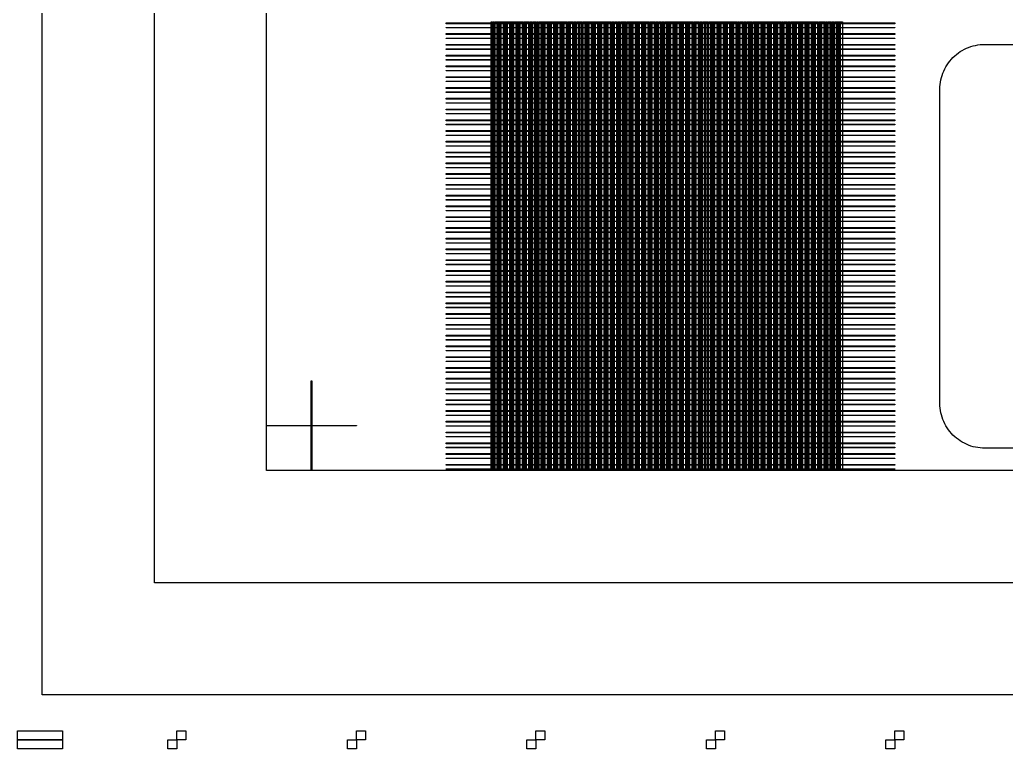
# Model space of a CAD drawing. Extents: x -50000 to 50000, y -50000 to 50000.
# Drawn here: x 28850 to 31048, y -7250 to -5595 of the extents above; entities that cross this region are included whole.
import ezdxf

# ---------------------------------------------------------------- set-up
doc = ezdxf.new("R2010")
doc.units = 0
for name, color, linetype in [('BASEMETAL', 3, 'CONTINUOUS'), ('FRAME', 14, 'CONTINUOUS'), ('MARKERS', 8, 'CONTINUOUS'), ('SECONDLAYER', 7, 'CONTINUOUS'), ('XOR', 5, 'CONTINUOUS'), ('XOR3', 15, 'CONTINUOUS')]:
    doc.layers.add(name, color=color, linetype=linetype)

# ---------------------------------------------------------------- blocks, each defined once
blk = doc.blocks.new('DICINGBORDER')
at = {"layer": 'XOR'}
for points in [[(45, 7180), (45, 7200), (145, 7200), (145, 7180)], [(380, 7180), (380, 7200), (400, 7200), (400, 7180)], [(780, 7180), (780, 7200), (800, 7200), (800, 7180)], [(1180, 7180), (1180, 7200), (1200, 7200), (1200, 7180)], [(1580, 7180), (1580, 7200), (1600, 7200), (1600, 7180)], [(1980, 7180), (1980, 7200), (2000, 7200), (2000, 7180)], [(45, 0), (45, 20), (145, 20), (145, 0)], [(400, 0), (400, 20), (420, 20), (420, 0)], [(800, 0), (800, 20), (820, 20), (820, 0)], [(1200, 0), (1200, 20), (1220, 20), (1220, 0)], [(1600, 0), (1600, 20), (1620, 20), (1620, 0)], [(2000, 0), (2000, 20), (2020, 20), (2020, 0)]]:
    blk.add_lwpolyline(points, close=True, dxfattribs=at)
blk = doc.blocks.new('CHIP_JARRAY')
at = {"layer": 'BASEMETAL'}
for points in [[(1000, 500), (1000, 1500), (1002, 1500), (1002, 500)], [(1003, 500), (1003, 1500), (1005.4, 1500), (1005.4, 500)], [(1006, 500), (1006, 1500), (1008, 1500), (1008, 500)], [(1009, 500), (1009, 1500), (1013.3, 1500), (1013.3, 500)], [(1014, 500), (1014, 1500), (1016, 1500), (1016, 500)], [(1017, 500), (1017, 1500), (1019.4, 1500), (1019.4, 500)], [(1020, 500), (1020, 1500), (1022, 1500), (1022, 500)], [(1023, 500), (1023, 1500), (1027.3, 1500), (1027.3, 500)], [(1028, 500), (1028, 1500), (1030, 1500), (1030, 500)], [(1031, 500), (1031, 1500), (1033.4, 1500), (1033.4, 500)], [(1034, 500), (1034, 1500), (1036, 1500), (1036, 500)], [(1037, 500), (1037, 1500), (1041.3, 1500), (1041.3, 500)], [(1042, 500), (1042, 1500), (1044, 1500), (1044, 500)], [(1045, 500), (1045, 1500), (1047.4, 1500), (1047.4, 500)], [(1048, 500), (1048, 1500), (1050, 1500), (1050, 500)], [(1051, 500), (1051, 1500), (1055.3, 1500), (1055.3, 500)], [(1056, 500), (1056, 1500), (1058, 1500), (1058, 500)], [(1059, 500), (1059, 1500), (1061.4, 1500), (1061.4, 500)], [(1062, 500), (1062, 1500), (1064, 1500), (1064, 500)], [(1065, 500), (1065, 1500), (1069.3, 1500), (1069.3, 500)], [(1070, 500), (1070, 1500), (1072, 1500), (1072, 500)], [(1073, 500), (1073, 1500), (1075.4, 1500), (1075.4, 500)], [(1076, 500), (1076, 1500), (1078, 1500), (1078, 500)], [(1079, 500), (1079, 1500), (1083.3, 1500), (1083.3, 500)], [(1084, 500), (1084, 1500), (1086, 1500), (1086, 500)], [(1087, 500), (1087, 1500), (1089.4, 1500), (1089.4, 500)], [(1090, 500), (1090, 1500), (1092, 1500), (1092, 500)], [(1093, 500), (1093, 1500), (1097.3, 1500), (1097.3, 500)], [(1098, 500), (1098, 1500), (1100, 1500), (1100, 500)], [(1101, 500), (1101, 1500), (1103.4, 1500), (1103.4, 500)], [(1104, 500), (1104, 1500), (1106, 1500), (1106, 500)], [(1107, 500), (1107, 1500), (1111.3, 1500), (1111.3, 500)], [(1112, 500), (1112, 1500), (1114, 1500), (1114, 500)], [(1115, 500), (1115, 1500), (1117.4, 1500), (1117.4, 500)], [(1118, 500), (1118, 1500), (1120, 1500), (1120, 500)], [(1121, 500), (1121, 1500), (1125.3, 1500), (1125.3, 500)], [(1126, 500), (1126, 1500), (1128, 1500), (1128, 500)], [(1129, 500), (1129, 1500), (1131.4, 1500), (1131.4, 500)], [(1132, 500), (1132, 1500), (1134, 1500), (1134, 500)], [(1135, 500), (1135, 1500), (1139.3, 1500), (1139.3, 500)], [(1140, 500), (1140, 1500), (1142, 1500), (1142, 500)], [(1143, 500), (1143, 1500), (1145.4, 1500), (1145.4, 500)], [(1146, 500), (1146, 1500), (1148, 1500), (1148, 500)], [(1149, 500), (1149, 1500), (1153.3, 1500), (1153.3, 500)], [(1154, 500), (1154, 1500), (1156, 1500), (1156, 500)], [(1157, 500), (1157, 1500), (1159.4, 1500), (1159.4, 500)], [(1160, 500), (1160, 1500), (1162, 1500), (1162, 500)], [(1163, 500), (1163, 1500), (1167.3, 1500), (1167.3, 500)], [(1168, 500), (1168, 1500), (1170, 1500), (1170, 500)], [(1171, 500), (1171, 1500), (1173.4, 1500), (1173.4, 500)], [(1174, 500), (1174, 1500), (1176, 1500), (1176, 500)], [(1177, 500), (1177, 1500), (1181.3, 1500), (1181.3, 500)], [(1182, 500), (1182, 1500), (1184, 1500), (1184, 500)], [(1185, 500), (1185, 1500), (1187.4, 1500), (1187.4, 500)], [(1188, 500), (1188, 1500), (1190, 1500), (1190, 500)], [(1191, 500), (1191, 1500), (1195.3, 1500), (1195.3, 500)], [(1196, 500), (1196, 1500), (1198, 1500), (1198, 500)], [(1199, 500), (1199, 1500), (1201.4, 1500), (1201.4, 500)], [(1202, 500), (1202, 1500), (1204, 1500), (1204, 500)], [(1205, 500), (1205, 1500), (1209.3, 1500), (1209.3, 500)], [(1210, 500), (1210, 1500), (1212, 1500), (1212, 500)], [(1213, 500), (1213, 1500), (1215.4, 1500), (1215.4, 500)], [(1216, 500), (1216, 1500), (1218, 1500), (1218, 500)], [(1219, 500), (1219, 1500), (1223.3, 1500), (1223.3, 500)], [(1224, 500), (1224, 1500), (1226, 1500), (1226, 500)], [(1227, 500), (1227, 1500), (1229.4, 1500), (1229.4, 500)], [(1230, 500), (1230, 1500), (1232, 1500), (1232, 500)], [(1233, 500), (1233, 1500), (1237.3, 1500), (1237.3, 500)], [(1238, 500), (1238, 1500), (1240, 1500), (1240, 500)], [(1241, 500), (1241, 1500), (1243.4, 1500), (1243.4, 500)], [(1244, 500), (1244, 1500), (1246, 1500), (1246, 500)], [(1247, 500), (1247, 1500), (1251.3, 1500), (1251.3, 500)], [(1252, 500), (1252, 1500), (1254, 1500), (1254, 500)], [(1255, 500), (1255, 1500), (1257.4, 1500), (1257.4, 500)], [(1258, 500), (1258, 1500), (1260, 1500), (1260, 500)], [(1261, 500), (1261, 1500), (1265.3, 1500), (1265.3, 500)], [(1266, 500), (1266, 1500), (1268, 1500), (1268, 500)], [(1269, 500), (1269, 1500), (1271.4, 1500), (1271.4, 500)], [(1272, 500), (1272, 1500), (1274, 1500), (1274, 500)], [(1275, 500), (1275, 1500), (1279.3, 1500), (1279.3, 500)], [(1280, 500), (1280, 1500), (1282, 1500), (1282, 500)], [(1283, 500), (1283, 1500), (1285.4, 1500), (1285.4, 500)], [(1286, 500), (1286, 1500), (1288, 1500), (1288, 500)], [(1289, 500), (1289, 1500), (1293.3, 1500), (1293.3, 500)], [(1294, 500), (1294, 1500), (1296, 1500), (1296, 500)], [(1297, 500), (1297, 1500), (1299.4, 1500), (1299.4, 500)], [(1300, 500), (1300, 1500), (1302, 1500), (1302, 500)], [(1303, 500), (1303, 1500), (1307.3, 1500), (1307.3, 500)], [(1308, 500), (1308, 1500), (1310, 1500), (1310, 500)], [(1311, 500), (1311, 1500), (1313.4, 1500), (1313.4, 500)], [(1314, 500), (1314, 1500), (1316, 1500), (1316, 500)], [(1317, 500), (1317, 1500), (1321.3, 1500), (1321.3, 500)], [(1322, 500), (1322, 1500), (1324, 1500), (1324, 500)], [(1325, 500), (1325, 1500), (1327.4, 1500), (1327.4, 500)], [(1328, 500), (1328, 1500), (1330, 1500), (1330, 500)], [(1331, 500), (1331, 1500), (1335.3, 1500), (1335.3, 500)], [(1336, 500), (1336, 1500), (1338, 1500), (1338, 500)], [(1339, 500), (1339, 1500), (1341.4, 1500), (1341.4, 500)], [(1342, 500), (1342, 1500), (1344, 1500), (1344, 500)], [(1345, 500), (1345, 1500), (1349.3, 1500), (1349.3, 500)], [(1350, 500), (1350, 1500), (1352, 1500), (1352, 500)], [(1353, 500), (1353, 1500), (1355.4, 1500), (1355.4, 500)], [(1356, 500), (1356, 1500), (1358, 1500), (1358, 500)], [(1359, 500), (1359, 1500), (1363.3, 1500), (1363.3, 500)], [(1364, 500), (1364, 1500), (1366, 1500), (1366, 500)], [(1367, 500), (1367, 1500), (1369.4, 1500), (1369.4, 500)], [(1370, 500), (1370, 1500), (1372, 1500), (1372, 500)], [(1373, 500), (1373, 1500), (1377.3, 1500), (1377.3, 500)], [(1378, 500), (1378, 1500), (1380, 1500), (1380, 500)], [(1381, 500), (1381, 1500), (1383.4, 1500), (1383.4, 500)], [(1384, 500), (1384, 1500), (1386, 1500), (1386, 500)], [(1387, 500), (1387, 1500), (1391.3, 1500), (1391.3, 500)], [(1392, 500), (1392, 1500), (1394, 1500), (1394, 500)], [(1395, 500), (1395, 1500), (1397.4, 1500), (1397.4, 500)], [(1398, 500), (1398, 1500), (1400, 1500), (1400, 500)], [(1401, 500), (1401, 1500), (1405.3, 1500), (1405.3, 500)], [(1406, 500), (1406, 1500), (1408, 1500), (1408, 500)], [(1409, 500), (1409, 1500), (1411.4, 1500), (1411.4, 500)], [(1412, 500), (1412, 1500), (1414, 1500), (1414, 500)], [(1415, 500), (1415, 1500), (1419.3, 1500), (1419.3, 500)], [(1420, 500), (1420, 1500), (1422, 1500), (1422, 500)], [(1423, 500), (1423, 1500), (1425.4, 1500), (1425.4, 500)], [(1426, 500), (1426, 1500), (1428, 1500), (1428, 500)], [(1429, 500), (1429, 1500), (1433.3, 1500), (1433.3, 500)], [(1434, 500), (1434, 1500), (1436, 1500), (1436, 500)], [(1437, 500), (1437, 1500), (1439.4, 1500), (1439.4, 500)], [(1440, 500), (1440, 1500), (1442, 1500), (1442, 500)], [(1443, 500), (1443, 1500), (1447.3, 1500), (1447.3, 500)], [(1448, 500), (1448, 1500), (1450, 1500), (1450, 500)], [(1451, 500), (1451, 1500), (1453.4, 1500), (1453.4, 500)], [(1454, 500), (1454, 1500), (1456, 1500), (1456, 500)], [(1457, 500), (1457, 1500), (1461.3, 1500), (1461.3, 500)], [(1462, 500), (1462, 1500), (1464, 1500), (1464, 500)], [(1465, 500), (1465, 1500), (1467.4, 1500), (1467.4, 500)], [(1468, 500), (1468, 1500), (1470, 1500), (1470, 500)], [(1471, 500), (1471, 1500), (1475.3, 1500), (1475.3, 500)], [(1476, 500), (1476, 1500), (1478, 1500), (1478, 500)], [(1479, 500), (1479, 1500), (1481.4, 1500), (1481.4, 500)], [(1482, 500), (1482, 1500), (1484, 1500), (1484, 500)], [(1485, 500), (1485, 1500), (1489.3, 1500), (1489.3, 500)], [(1490, 500), (1490, 1500), (1492, 1500), (1492, 500)], [(1493, 500), (1493, 1500), (1495.4, 1500), (1495.4, 500)], [(1496, 500), (1496, 1500), (1498, 1500), (1498, 500)], [(1499, 500), (1499, 1500), (1503.3, 1500), (1503.3, 500)], [(1504, 500), (1504, 1500), (1506, 1500), (1506, 500)], [(1507, 500), (1507, 1500), (1509.4, 1500), (1509.4, 500)], [(1510, 500), (1510, 1500), (1512, 1500), (1512, 500)], [(1513, 500), (1513, 1500), (1517.3, 1500), (1517.3, 500)], [(1518, 500), (1518, 1500), (1520, 1500), (1520, 500)], [(1521, 500), (1521, 1500), (1523.4, 1500), (1523.4, 500)], [(1524, 500), (1524, 1500), (1526, 1500), (1526, 500)], [(1527, 500), (1527, 1500), (1531.3, 1500), (1531.3, 500)], [(1532, 500), (1532, 1500), (1534, 1500), (1534, 500)], [(1535, 500), (1535, 1500), (1537.4, 1500), (1537.4, 500)], [(1538, 500), (1538, 1500), (1540, 1500), (1540, 500)], [(1541, 500), (1541, 1500), (1545.3, 1500), (1545.3, 500)], [(1546, 500), (1546, 1500), (1548, 1500), (1548, 500)], [(1549, 500), (1549, 1500), (1551.4, 1500), (1551.4, 500)], [(1552, 500), (1552, 1500), (1554, 1500), (1554, 500)], [(1555, 500), (1555, 1500), (1559.3, 1500), (1559.3, 500)], [(1560, 500), (1560, 1500), (1562, 1500), (1562, 500)], [(1563, 500), (1563, 1500), (1565.4, 1500), (1565.4, 500)], [(1566, 500), (1566, 1500), (1568, 1500), (1568, 500)], [(1569, 500), (1569, 1500), (1573.3, 1500), (1573.3, 500)], [(1574, 500), (1574, 1500), (1576, 1500), (1576, 500)], [(1577, 500), (1577, 1500), (1579.4, 1500), (1579.4, 500)], [(1580, 500), (1580, 1500), (1582, 1500), (1582, 500)], [(1583, 500), (1583, 1500), (1587.3, 1500), (1587.3, 500)], [(1588, 500), (1588, 1500), (1590, 1500), (1590, 500)], [(1591, 500), (1591, 1500), (1593.4, 1500), (1593.4, 500)], [(1594, 500), (1594, 1500), (1596, 1500), (1596, 500)], [(1597, 500), (1597, 1500), (1601.3, 1500), (1601.3, 500)], [(1602, 500), (1602, 1500), (1604, 1500), (1604, 500)], [(1605, 500), (1605, 1500), (1607.4, 1500), (1607.4, 500)], [(1608, 500), (1608, 1500), (1610, 1500), (1610, 500)], [(1611, 500), (1611, 1500), (1615.3, 1500), (1615.3, 500)], [(1616, 500), (1616, 1500), (1618, 1500), (1618, 500)], [(1619, 500), (1619, 1500), (1621.4, 1500), (1621.4, 500)], [(1622, 500), (1622, 1500), (1624, 1500), (1624, 500)], [(1625, 500), (1625, 1500), (1629.3, 1500), (1629.3, 500)], [(1630, 500), (1630, 1500), (1632, 1500), (1632, 500)], [(1633, 500), (1633, 1500), (1635.4, 1500), (1635.4, 500)], [(1636, 500), (1636, 1500), (1638, 1500), (1638, 500)], [(1639, 500), (1639, 1500), (1643.3, 1500), (1643.3, 500)], [(1644, 500), (1644, 1500), (1646, 1500), (1646, 500)], [(1647, 500), (1647, 1500), (1649.4, 1500), (1649.4, 500)], [(1650, 500), (1650, 1500), (1652, 1500), (1652, 500)], [(1653, 500), (1653, 1500), (1657.3, 1500), (1657.3, 500)], [(1658, 500), (1658, 1500), (1660, 1500), (1660, 500)], [(1661, 500), (1661, 1500), (1663.4, 1500), (1663.4, 500)], [(1664, 500), (1664, 1500), (1666, 1500), (1666, 500)], [(1667, 500), (1667, 1500), (1671.3, 1500), (1671.3, 500)], [(1672, 500), (1672, 1500), (1674, 1500), (1674, 500)], [(1675, 500), (1675, 1500), (1677.4, 1500), (1677.4, 500)], [(1678, 500), (1678, 1500), (1680, 1500), (1680, 500)], [(1681, 500), (1681, 1500), (1685.3, 1500), (1685.3, 500)], [(1686, 500), (1686, 1500), (1688, 1500), (1688, 500)], [(1689, 500), (1689, 1500), (1691.4, 1500), (1691.4, 500)], [(1692, 500), (1692, 1500), (1694, 1500), (1694, 500)], [(1695, 500), (1695, 1500), (1699.3, 1500), (1699.3, 500)], [(1700, 500), (1700, 1500), (1702, 1500), (1702, 500)], [(1703, 500), (1703, 1500), (1705.4, 1500), (1705.4, 500)], [(1706, 500), (1706, 1500), (1708, 1500), (1708, 500)], [(1709, 500), (1709, 1500), (1713.3, 1500), (1713.3, 500)], [(1714, 500), (1714, 1500), (1716, 1500), (1716, 500)], [(1717, 500), (1717, 1500), (1719.4, 1500), (1719.4, 500)], [(1720, 500), (1720, 1500), (1722, 1500), (1722, 500)], [(1723, 500), (1723, 1500), (1727.3, 1500), (1727.3, 500)], [(1728, 500), (1728, 1500), (1730, 1500), (1730, 500)], [(1731, 500), (1731, 1500), (1733.4, 1500), (1733.4, 500)], [(1734, 500), (1734, 1500), (1736, 1500), (1736, 500)], [(1737, 500), (1737, 1500), (1741.3, 1500), (1741.3, 500)], [(1742, 500), (1742, 1500), (1744, 1500), (1744, 500)], [(1745, 500), (1745, 1500), (1747.4, 1500), (1747.4, 500)], [(1748, 500), (1748, 1500), (1750, 1500), (1750, 500)], [(1751, 500), (1751, 1500), (1755.3, 1500), (1755.3, 500)], [(1756, 500), (1756, 1500), (1758, 1500), (1758, 500)], [(1759, 500), (1759, 1500), (1761.4, 1500), (1761.4, 500)], [(1762, 500), (1762, 1500), (1764, 1500), (1764, 500)], [(1765, 500), (1765, 1500), (1769.3, 1500), (1769.3, 500)], [(1770, 500), (1770, 1500), (1772, 1500), (1772, 500)], [(1773, 500), (1773, 1500), (1775.4, 1500), (1775.4, 500)], [(1776, 500), (1776, 1500), (1778, 1500), (1778, 500)], [(1779, 500), (1779, 1500), (1783.3, 1500), (1783.3, 500)]]:
    blk.add_lwpolyline(points, close=True, dxfattribs=at)
blk.add_lwpolyline([(2300, 550), (2100, 550), (2094.766, 550.137), (2089.547, 550.548), (2084.357, 551.231), (2079.209, 552.185), (2074.118, 553.407), (2069.098, 554.894), (2064.163, 556.642), (2059.326, 558.645), (2054.601, 560.899), (2050, 563.397), (2045.536, 566.133), (2041.221, 569.098), (2037.068, 572.285), (2033.087, 575.686), (2029.289, 579.289), (2025.686, 583.087), (2022.285, 587.068), (2019.098, 591.221), (2016.133, 595.536), (2013.397, 600), (2010.899, 604.601), (2008.645, 609.326), (2006.642, 614.163), (2004.894, 619.098), (2003.407, 624.118), (2002.185, 629.209), (2001.231, 634.357), (2000.548, 639.547), (2000.137, 644.766), (2000, 650), (2000, 1350), (2000.137, 1355.234), (2000.548, 1360.453), (2001.231, 1365.643), (2002.185, 1370.791), (2003.407, 1375.882), (2004.894, 1380.902), (2006.642, 1385.837), (2008.645, 1390.674), (2010.899, 1395.399), (2013.397, 1400), (2016.133, 1404.464), (2019.098, 1408.779), (2022.285, 1412.932), (2025.686, 1416.913), (2029.289, 1420.711), (2033.087, 1424.314), (2037.068, 1427.715), (2041.221, 1430.902), (2045.536, 1433.867), (2050, 1436.603), (2054.601, 1439.101), (2059.326, 1441.355), (2064.163, 1443.358), (2069.098, 1445.106), (2074.118, 1446.593), (2079.209, 1447.815), (2084.357, 1448.769), (2089.547, 1449.452), (2094.766, 1449.863), (2100, 1450), (2300, 1450)], dxfattribs=at)
at = {"layer": 'FRAME'}
for points in [[(0, 0), (0, 7000), (7000, 7000), (7000, 0)], [(500, 500), (500, 6500), (6500, 6500), (6500, 500)]]:
    blk.add_lwpolyline(points, close=True, dxfattribs=at)
at = {"layer": 'MARKERS'}
for points in [[(599.5, 600.5), (599.5, 700), (600.5, 700), (600.5, 600.5)], [(500, 599.5), (500, 600.5), (700, 600.5), (700, 599.5)], [(599.5, 500), (599.5, 599.5), (600.5, 599.5), (600.5, 500)]]:
    blk.add_lwpolyline(points, close=True, dxfattribs=at)
at = {"layer": 'SECONDLAYER'}
for points in [[(900, 1496), (900, 1498), (1900, 1498), (1900, 1496)], [(900, 1487), (900, 1488), (1900, 1488), (1900, 1487)], [(900, 1472), (900, 1474), (1900, 1474), (1900, 1472)], [(900, 1463), (900, 1464), (1900, 1464), (1900, 1463)], [(900, 1448), (900, 1450), (1900, 1450), (1900, 1448)], [(900, 1439), (900, 1440), (1900, 1440), (1900, 1439)], [(900, 1424), (900, 1426), (1900, 1426), (1900, 1424)], [(900, 1415), (900, 1416), (1900, 1416), (1900, 1415)], [(900, 1400), (900, 1402), (1900, 1402), (1900, 1400)], [(900, 1391), (900, 1392), (1900, 1392), (1900, 1391)], [(900, 1376), (900, 1378), (1900, 1378), (1900, 1376)], [(900, 1367), (900, 1368), (1900, 1368), (1900, 1367)], [(900, 1352), (900, 1354), (1900, 1354), (1900, 1352)], [(900, 1343), (900, 1344), (1900, 1344), (1900, 1343)], [(900, 1328), (900, 1330), (1900, 1330), (1900, 1328)], [(900, 1319), (900, 1320), (1900, 1320), (1900, 1319)], [(900, 1304), (900, 1306), (1900, 1306), (1900, 1304)], [(900, 1295), (900, 1296), (1900, 1296), (1900, 1295)], [(900, 1280), (900, 1282), (1900, 1282), (1900, 1280)], [(900, 1271), (900, 1272), (1900, 1272), (1900, 1271)], [(900, 1256), (900, 1258), (1900, 1258), (1900, 1256)], [(900, 1247), (900, 1248), (1900, 1248), (1900, 1247)], [(900, 1232), (900, 1234), (1900, 1234), (1900, 1232)], [(900, 1223), (900, 1224), (1900, 1224), (1900, 1223)], [(900, 1208), (900, 1210), (1900, 1210), (1900, 1208)], [(900, 1199), (900, 1200), (1900, 1200), (1900, 1199)], [(900, 1184), (900, 1186), (1900, 1186), (1900, 1184)], [(900, 1175), (900, 1176), (1900, 1176), (1900, 1175)], [(900, 1160), (900, 1162), (1900, 1162), (1900, 1160)], [(900, 1151), (900, 1152), (1900, 1152), (1900, 1151)], [(900, 1136), (900, 1138), (1900, 1138), (1900, 1136)], [(900, 1127), (900, 1128), (1900, 1128), (1900, 1127)], [(900, 1112), (900, 1114), (1900, 1114), (1900, 1112)], [(900, 1103), (900, 1104), (1900, 1104), (1900, 1103)], [(900, 1088), (900, 1090), (1900, 1090), (1900, 1088)], [(900, 1079), (900, 1080), (1900, 1080), (1900, 1079)], [(900, 1064), (900, 1066), (1900, 1066), (1900, 1064)], [(900, 1055), (900, 1056), (1900, 1056), (1900, 1055)], [(900, 1040), (900, 1042), (1900, 1042), (1900, 1040)], [(900, 1031), (900, 1032), (1900, 1032), (1900, 1031)], [(900, 1016), (900, 1018), (1900, 1018), (1900, 1016)], [(900, 1007), (900, 1008), (1900, 1008), (1900, 1007)], [(900, 992), (900, 994), (1900, 994), (1900, 992)], [(900, 983), (900, 984), (1900, 984), (1900, 983)], [(900, 968), (900, 970), (1900, 970), (1900, 968)], [(900, 959), (900, 960), (1900, 960), (1900, 959)], [(900, 944), (900, 946), (1900, 946), (1900, 944)], [(900, 935), (900, 936), (1900, 936), (1900, 935)], [(900, 920), (900, 922), (1900, 922), (1900, 920)], [(900, 911), (900, 912), (1900, 912), (1900, 911)], [(900, 896), (900, 898), (1900, 898), (1900, 896)], [(900, 887), (900, 888), (1900, 888), (1900, 887)], [(900, 872), (900, 874), (1900, 874), (1900, 872)], [(900, 863), (900, 864), (1900, 864), (1900, 863)], [(900, 848), (900, 850), (1900, 850), (1900, 848)], [(900, 839), (900, 840), (1900, 840), (1900, 839)], [(900, 824), (900, 826), (1900, 826), (1900, 824)], [(900, 815), (900, 816), (1900, 816), (1900, 815)], [(900, 800), (900, 802), (1900, 802), (1900, 800)], [(900, 791), (900, 792), (1900, 792), (1900, 791)], [(900, 776), (900, 778), (1900, 778), (1900, 776)], [(900, 767), (900, 768), (1900, 768), (1900, 767)], [(900, 752), (900, 754), (1900, 754), (1900, 752)], [(900, 743), (900, 744), (1900, 744), (1900, 743)], [(900, 728), (900, 730), (1900, 730), (1900, 728)], [(900, 719), (900, 720), (1900, 720), (1900, 719)], [(900, 704), (900, 706), (1900, 706), (1900, 704)], [(900, 695), (900, 696), (1900, 696), (1900, 695)], [(900, 680), (900, 682), (1900, 682), (1900, 680)], [(900, 671), (900, 672), (1900, 672), (1900, 671)], [(900, 656), (900, 658), (1900, 658), (1900, 656)], [(900, 647), (900, 648), (1900, 648), (1900, 647)], [(900, 632), (900, 634), (1900, 634), (1900, 632)], [(900, 623), (900, 624), (1900, 624), (1900, 623)], [(900, 608), (900, 610), (1900, 610), (1900, 608)], [(900, 599), (900, 600), (1900, 600), (1900, 599)], [(900, 584), (900, 586), (1900, 586), (1900, 584)], [(900, 575), (900, 576), (1900, 576), (1900, 575)], [(900, 560), (900, 562), (1900, 562), (1900, 560)], [(900, 551), (900, 552), (1900, 552), (1900, 551)], [(900, 536), (900, 538), (1900, 538), (1900, 536)], [(900, 527), (900, 528), (1900, 528), (1900, 527)], [(900, 512), (900, 514), (1900, 514), (1900, 512)], [(900, 503), (900, 504), (1900, 504), (1900, 503)]]:
    blk.add_lwpolyline(points, close=True, dxfattribs=at)
at = {"layer": 'XOR3'}
blk.add_lwpolyline([(250, 250), (250, 6750), (6750, 6750), (6750, 250)], close=True, dxfattribs=at)

msp = doc.modelspace()

# ---------------------------------------------------------------- linework, layer by layer
at = {"layer": 'FRAME'}
for radius in [50000, 49000]:
    msp.add_circle((0, 0), radius, dxfattribs=at)

# ---------------------------------------------------------------- block references
for name, p in [('DICINGBORDER', (28800, -7200)), ('CHIP_JARRAY', (28900, -7100)), ('DICINGBORDER', (28800, -14400))]:
    msp.add_blockref(name, p)

doc.saveas('drawing.dxf')
